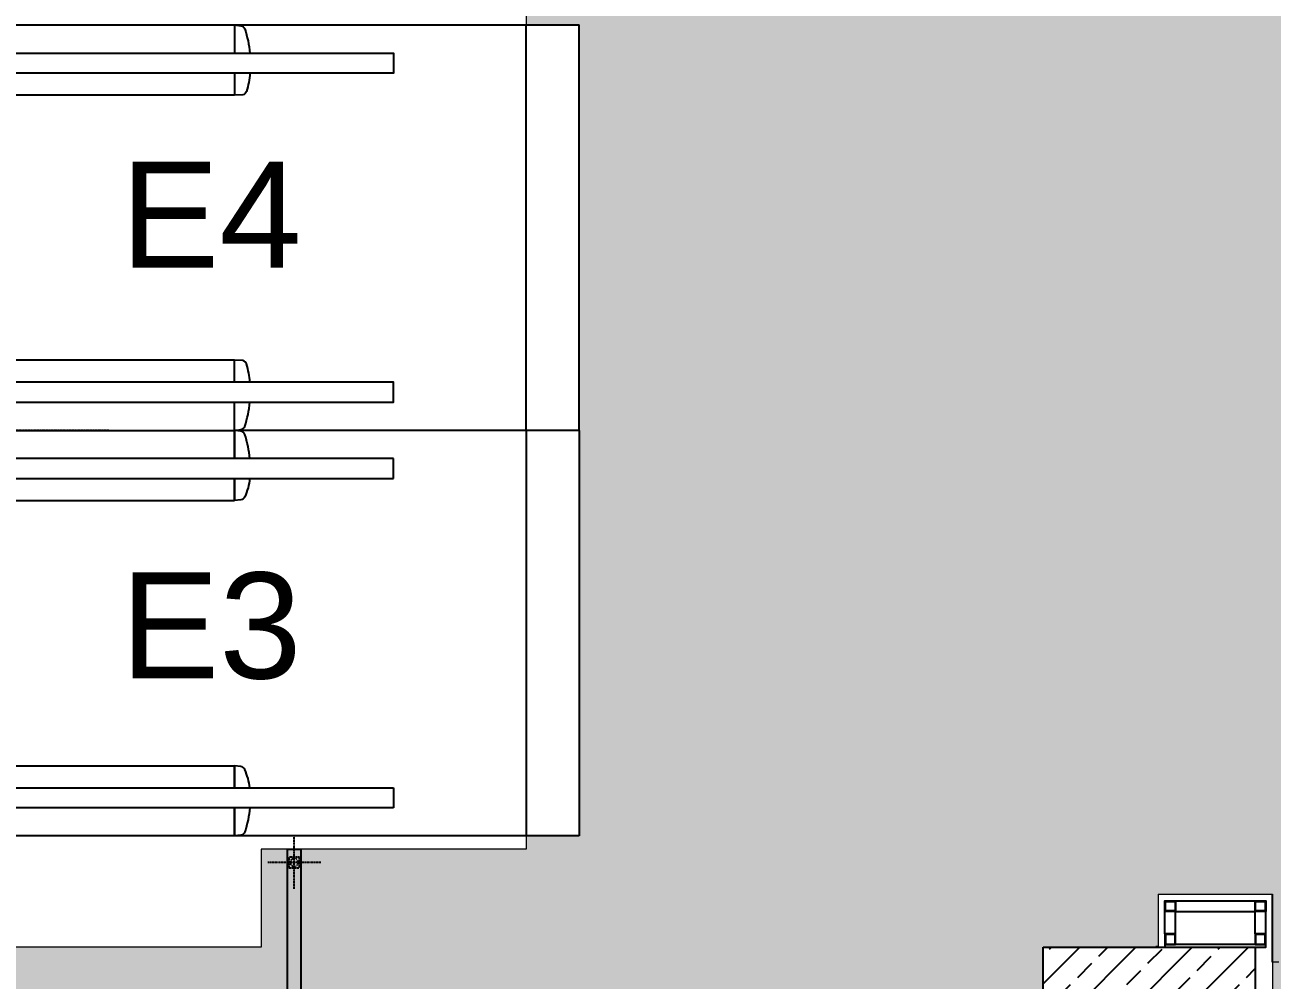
# Model space of a CAD drawing. Header units: metres. Extents: x -11920 to 1298, y -8631 to 433.
# Drawn here: x -2142.5 to -1672, y -8318.3 to -7957.9 of the extents above; entities that cross this region are included whole.
import ezdxf
from ezdxf.enums import TextEntityAlignment as Align

# ---------------------------------------------------------------- set-up
doc = ezdxf.new("R2010")
doc.units = ezdxf.units.M
doc.header["$LTSCALE"] = 0.01
doc.header["$MEASUREMENT"] = 0
for name, pattern in [('DASHDOT2', [0.5, 0.25, -0.125, 0, -0.125]), ('DOT2', [0.125, 0, -0.125]), ('HIDDEN2', [0.1875, 0.125, -0.0625])]:
    doc.linetypes.add(name, pattern=pattern)
doc.layers.get('0').update_dxf_attribs({"color": 30, "lineweight": 0})
for name, color, linetype, lineweight in [('Ag-040', 2, 'Continuous', 20), ('AG-Profile_Aluminium', 122, 'Continuous', 9), ('AG-Slab_Hole', 163, 'Continuous', 20), ('DOS-AG-Floor_PVC', 91, 'Continuous', 15)]:
    doc.layers.add(name, color=color, linetype=linetype, lineweight=lineweight)
for name, color, linetype in [('AG-ELEV-02', 152, 'Continuous'), ('AG-HANDRAIL', 20, 'Continuous'), ('AR-ESCALATOR', 3, 'Continuous'), ('AR-STEEL', 122, 'Continuous'), ('V-0_Hatch_Concrete', 252, 'Continuous'), ('V-2_Column', 160, 'Continuous')]:
    doc.layers.add(name, color=color, linetype=linetype)
doc.styles.add('ARIAL', font='arial.ttf', dxfattribs={"width": 0.9})

# ---------------------------------------------------------------- blocks, each defined once
blk = doc.blocks.new('150714_ARSA$0$KOLON 80X120')
at = {"layer": 'V-0_Hatch_Concrete'}
h = blk.add_hatch(dxfattribs=at)
h.set_pattern_fill('ANSI33', color=256, scale=60)
h.set_pattern_definition([(45, (-19036.79, -4512.143), (-10.606602, 10.606602), []), (45, (-19026.183, -4512.143), (-10.606602, 10.606602), [7.5, -3.75])])
h.paths.add_polyline_path([(0, 100), (80, 100), (80, 0), (0, 0)])
blk.add_lwpolyline([(0, 100), (80, 100), (80, 0), (0, 0), (0, 100)])
blk = doc.blocks.new('HNDR-PLN')
at = {"layer": 'AG-HANDRAIL', "linetype": 'DASHDOT2', "ltscale": 2}
for points in [[(0, -100), (0, 100)], [(-100, -0.3), (100, -0.3)]]:
    blk.add_lwpolyline(points, dxfattribs=at)
at = {"layer": 'AG-HANDRAIL', "color": 9, "linetype": 'HIDDEN2'}
blk.add_lwpolyline([(20, 19.7), (20, -20.3), (-20, -20.3), (-20, 19.7)], close=True, dxfattribs=at)
blk.add_circle((0, -0.3), 15, dxfattribs=at)
blk = doc.blocks.new('GVEST')
at = {"layer": 'AG-HANDRAIL', "ltscale": 0.3}
blk.add_lwpolyline([(-6250, -8609.6), (-6250, -7230), (-6200, -7230), (-6200, -8609.6)], close=True, dxfattribs=at)
at = {"layer": 'AG-Slab_Hole', "ltscale": 0.3}
for points in [[(-16000, -3700), (-6350, -3700), (-6350, -4070), (-5350, -4070), (-5350, -4120)], [(-5350, -7180), (-5350, -7230), (-6350, -7230), (-6350, -7600)], [(-6350, -7600), (-11000, -7600)]]:
    blk.add_lwpolyline(points, dxfattribs=at)
at = {"layer": 'AR-ESCALATOR'}
for p, q in [((-5350, -5650), (-5350, -4120)), ((-5150, -5650), (-5150, -4120))]:
    blk.add_line(p, q, dxfattribs=at)
at = {"layer": 'AR-ESCALATOR', "linetype": 'DOT2', "ltscale": 0.001}
blk.add_line((-10602, -5650), (-6922.8, -5650), dxfattribs=at)
at = {"layer": 'AR-ESCALATOR', "color": 140}
for p, q in [((-5350, -5650), (-5350, -7180)), ((-5150, -5650), (-5150, -7180))]:
    blk.add_line(p, q, dxfattribs=at)
at = {"layer": 'AR-ESCALATOR'}
for points in [[(-11719.2, -4120), (-6450.1, -4120), (-6426, -4123.3, -0.286419), (-6411.6, -4134.8, -0.056277), (-6392.3, -4226.5)], [(-6391.9, -4301.5, -0.048643), (-6405.1, -4371, -0.290108), (-6419.2, -4383.3), (-6450.1, -4385), (-11525.7, -4385)], [(-6391.9, -5468.5, 0.048643), (-6405.1, -5399, 0.290108), (-6419.2, -5386.7), (-6450.1, -5385), (-10795.5, -5385)], [(-10595.5, -5650), (-6450.1, -5650), (-6426, -5646.7, 0.286419), (-6411.6, -5635.2, 0.056277), (-6392.3, -5543.5)]]:
    blk.add_lwpolyline(points, format="xyb", dxfattribs=at)
for points in [[(-6450.1, -4120), (-6450.1, -4226.5)], [(-6450.1, -4120), (-5150, -4120)], [(-11641.4, -4226.5), (-5850, -4226.5), (-5850, -4301.5), (-11586.6, -4301.5)], [(-6450.1, -4301.5), (-6450.1, -4385)], [(-6450.1, -5468.5), (-6450.1, -5385)], [(-10679.7, -5543.5), (-5850, -5543.5), (-5850, -5468.5), (-10734.5, -5468.5)], [(-6450.1, -5650), (-6450.1, -5543.5)], [(-5150, -5650), (-6450.1, -5650)]]:
    blk.add_lwpolyline(points, dxfattribs=at)
at = {"layer": 'AR-ESCALATOR', "linetype": 'DOT2', "ltscale": 0.001}
blk.add_lwpolyline([(-6922.8, -5650), (-10602, -5650)], dxfattribs=at)
at = {"layer": 'AR-ESCALATOR', "color": 140}
for points in [[(-6450.1, -5756.5), (-6450.1, -5650)], [(-5850, -5756.5), (-15950, -5756.5)], [(-5850, -5831.5), (-5850, -5756.5)], [(-15950, -5831.5), (-5850, -5831.5)], [(-6450.1, -5915), (-6450.1, -5831.5)], [(-6450.1, -5831.5), (-6450.1, -5915)], [(-15950, -5915), (-6450.1, -5915)], [(-15950, -6915), (-6450.1, -6915)], [(-6450.1, -6915), (-6450.1, -6998.5)], [(-6450.1, -6998.5), (-6450.1, -6915)], [(-15950, -6998.5), (-5850, -6998.5)], [(-5850, -6998.5), (-5850, -7073.5)], [(-5850, -7073.5), (-15950, -7073.5)], [(-6450.1, -7073.5), (-6450.1, -7180)], [(-5150, -7180), (-15950, -7180)]]:
    blk.add_lwpolyline(points, dxfattribs=at)
for points in [[(-6392.3, -5756.5, 0.056277), (-6411.6, -5664.8, 0.286419), (-6426, -5653.3), (-6450.1, -5650), (-6450.1, -5756.5)], [(-6392.3, -5831.5, -0.07391), (-6411.6, -5900.2, -0.286419), (-6426, -5911.7), (-6450.1, -5915), (-6450.1, -5831.5)], [(-6392.3, -6998.5, 0.07391), (-6411.6, -6929.8, 0.286419), (-6426, -6918.3), (-6450.1, -6915), (-6450.1, -6998.5)], [(-6392.3, -7073.5, -0.056277), (-6411.6, -7165.2, -0.286419), (-6426, -7176.7), (-6450.1, -7180), (-6450.1, -7073.5)]]:
    blk.add_lwpolyline(points, format="xyb", dxfattribs=at)
at = {"xscale": -1}
blk.add_blockref('HNDR-PLN', (-6225, -7280), dxfattribs=at)
blk = doc.blocks.new('A$C0D064DF4')
at = {"layer": 'AG-Profile_Aluminium'}
for points in [[(435, 200), (435, 3), (426, 3), (426, 2), (436, 2), (436, 199)], [(435, 200), (865, 200)], [(864, 199), (436, 199)], [(889.5, -56.6), (864, -56.6), (864, 199)]]:
    blk.add_lwpolyline(points, dxfattribs=at)
blk = doc.blocks.new('A$C671812AB')
at = {"layer": 'AG-ELEV-02'}
for p, q in [((7888.9, -2098.5), (7888.9, -2013.5)), ((7928.9, -2098.5), (7928.9, -2013.5)), ((8228.9, -2098.5), (8228.9, -2013.5)), ((8268.9, -2098.5), (8268.9, -2013.5))]:
    blk.add_line(p, q, dxfattribs=at)
for points in [[(7928.9, -1973.5), (8228.9, -1973.5)], [(7928.9, -2013.5), (8228.9, -2013.5)]]:
    blk.add_lwpolyline(points, dxfattribs=at)
blk.add_lwpolyline([(7888.9, -2148.5), (8268.9, -2148.5), (8268.9, -2138.5), (7888.9, -2138.5)], close=True, dxfattribs=at)
at = {"layer": 'AR-STEEL'}
for points in [[(7928.9, -2013.5), (7888.9, -2013.5), (7888.9, -1973.5), (7928.9, -1973.5)], [(7926.9, -2011.5), (7890.9, -2011.5), (7890.9, -1975.5), (7926.9, -1975.5)], [(8268.9, -2013.5), (8228.9, -2013.5), (8228.9, -1973.5), (8268.9, -1973.5)], [(8266.9, -2011.5), (8230.9, -2011.5), (8230.9, -1975.5), (8266.9, -1975.5)], [(7888.9, -2138.5), (7928.9, -2138.5), (7928.9, -2098.5), (7888.9, -2098.5)], [(7890.9, -2136.5), (7926.9, -2136.5), (7926.9, -2100.5), (7890.9, -2100.5)], [(8228.9, -2138.5), (8268.9, -2138.5), (8268.9, -2098.5), (8228.9, -2098.5)], [(8230.9, -2136.5), (8266.9, -2136.5), (8266.9, -2100.5), (8230.9, -2100.5)]]:
    blk.add_lwpolyline(points, close=True, dxfattribs=at)
blk.add_blockref('A$C0D064DF4', (7428.9, -2148.5))

msp = doc.modelspace()

# ---------------------------------------------------------------- hatches: boundary and pattern name
at = {"layer": 'DOS-AG-Floor_PVC'}
h = msp.add_hatch(dxfattribs=at)
h.set_pattern_fill('CROSS', color=256, scale=100, style=0)
h.set_pattern_definition([(0, (-1930.435, -7585.879), (25, 25), [12.5, -37.5]), (90, (-1924.185, -7592.129), (-25, 25), [12.5, -37.5])])
h.paths.add_polyline_path([(-1178.93, -8368.12), (-1178.93, -8568.12), (-1628.93, -8568.12), (-1628.93, -8368.12)], flags=16)
edge = h.paths.add_edge_path()
edge.add_line((-1671.93, -8624.41), (-1134.91, -8624.41))
edge.add_line((-1134.91, -8624.41), (-1134.83, -8285.98))
edge.add_line((-1134.83, -8285.98), (-1134.83, -8285.88))
edge.add_line((-1134.83, -8285.88), (-1091.93, -8285.88))
edge.add_line((-1091.93, -8285.88), (-1091.93, -8406.82))
edge.add_arc((-1090.05, -8155.21), 251.62, 269.5712, 359.8465)
edge.add_line((-838.44, -8155.88), (-838.44, -7585.88))
edge.add_line((-838.44, -7585.88), (-1930.44, -7585.88))
edge.add_line((-1930.44, -7585.88), (-1930.44, -7174.88))
edge.add_line((-1930.44, -7174.88), (-1911.51, -7174.88))
edge.add_line((-1911.51, -7174.88), (-1911.44, -7174.88))
edge.add_line((-1911.44, -7174.88), (-1911.44, -7084.88))
edge.add_line((-1911.44, -7084.88), (-1930.44, -7084.88))
edge.add_line((-1930.44, -7084.88), (-1930.44, -6982.88))
edge.add_line((-1930.44, -6982.88), (-1911.44, -6982.88))
edge.add_line((-1911.44, -6982.88), (-1911.44, -6872.88))
edge.add_line((-1911.44, -6872.88), (-1930.44, -6872.88))
edge.add_line((-1930.44, -6872.88), (-1930.44, -6822.88))
edge.add_line((-1930.44, -6822.88), (-1911.44, -6822.88))
edge.add_line((-1911.44, -6822.88), (-1911.44, -6732.88))
edge.add_line((-1911.44, -6732.88), (-1930.44, -6732.88))
edge.add_line((-1930.44, -6732.88), (-1930.44, -6625.88))
edge.add_line((-1930.44, -6625.88), (-1584.44, -6625.88))
edge.add_line((-1584.44, -6625.88), (-1584.44, -6467.88))
edge.add_line((-1584.44, -6467.88), (-2135.44, -6467.88))
edge.add_line((-2135.44, -6467.88), (-2135.44, -7500.88))
edge.add_line((-2135.44, -7500.88), (-3578.44, -7500.88))
edge.add_line((-3578.44, -7500.88), (-3578.44, -7460.88))
edge.add_line((-3578.44, -7460.88), (-3848.44, -7460.88))
edge.add_line((-3848.44, -7460.88), (-3848.44, -7500.88))
edge.add_line((-3848.44, -7500.88), (-4013.44, -7500.88))
edge.add_line((-4013.44, -7500.88), (-4013.44, -7460.88))
edge.add_line((-4013.44, -7460.88), (-4283.44, -7460.88))
edge.add_line((-4283.44, -7460.88), (-4283.44, -7500.88))
edge.add_line((-4283.44, -7500.88), (-4341.44, -7500.88))
edge.add_line((-4341.44, -7500.88), (-4341.44, -8015.88))
edge.add_line((-4341.44, -8015.88), (-4198.44, -8015.88))
edge.add_line((-4198.44, -8015.88), (-4198.44, -8095.88))
edge.add_line((-4198.44, -8095.88), (-4278.44, -8095.88))
edge.add_line((-4278.44, -8095.88), (-4278.44, -8305.88))
edge.add_line((-4278.44, -8305.88), (-4198.44, -8305.88))
edge.add_line((-4198.44, -8305.88), (-4198.44, -8400.88))
edge.add_line((-4198.44, -8400.88), (-3438.44, -8400.88))
edge.add_line((-3438.44, -8400.88), (-3438.44, -8305.88))
edge.add_line((-3438.44, -8305.88), (-3358.44, -8305.88))
edge.add_line((-3358.44, -8305.88), (-3358.44, -8400.88))
edge.add_line((-3358.44, -8400.88), (-2764.38, -8400.88))
edge.add_line((-2764.38, -8400.88), (-2764.38, -8385.41))
edge.add_line((-2764.38, -8385.41), (-2598.44, -8385.41))
edge.add_line((-2598.44, -8385.41), (-2598.44, -8306.21))
edge.add_line((-2598.44, -8306.21), (-3018.44, -8305.88))
edge.add_line((-3018.44, -8305.88), (-3018.44, -8115.88))
edge.add_line((-3018.44, -8115.88), (-3118.44, -8115.88))
edge.add_line((-3118.44, -8115.88), (-3118.44, -8110.88))
edge.add_line((-3118.44, -8110.88), (-3138.44, -8110.88))
edge.add_line((-3138.44, -8110.88), (-3138.44, -7957.88))
edge.add_line((-3138.44, -7957.88), (-3118.44, -7957.88))
edge.add_line((-3118.44, -7957.88), (-3118.44, -7952.88))
edge.add_line((-3118.44, -7952.88), (-3018.44, -7952.88))
edge.add_line((-3018.44, -7952.88), (-3018.44, -7915.88))
edge.add_line((-3018.44, -7915.88), (-2053.44, -7915.88))
edge.add_line((-2053.44, -7915.88), (-2053.44, -7952.88))
edge.add_line((-2053.44, -7952.88), (-1953.44, -7952.88))
edge.add_line((-1953.44, -7952.88), (-1953.44, -7957.88))
edge.add_line((-1953.44, -7957.88), (-1933.44, -7957.88))
edge.add_line((-1933.44, -7957.88), (-1933.44, -8263.88))
edge.add_line((-1933.44, -8263.88), (-1953.44, -8263.88))
edge.add_line((-1953.44, -8263.88), (-1953.44, -8268.88))
edge.add_line((-1953.44, -8268.88), (-2053.44, -8268.88))
edge.add_line((-2053.44, -8268.88), (-2053.44, -8305.88))
edge.add_line((-2053.44, -8305.88), (-2518.44, -8305.88))
edge.add_line((-2518.44, -8305.88), (-2518.44, -8385.51))
edge.add_line((-2518.44, -8385.51), (-2142.49, -8385.41))
edge.add_line((-2142.49, -8385.41), (-2142.49, -8406.48))
edge.add_line((-2142.49, -8406.48), (-2139.59, -8406.48))
edge.add_line((-2139.59, -8406.48), (-2139.59, -8406.82))
edge.add_line((-2139.59, -8406.82), (-2135.93, -8400.88))
edge.add_line((-2135.93, -8400.88), (-1758.44, -8400.88))
edge.add_line((-1758.44, -8400.88), (-1758.44, -8305.88))
edge.add_line((-1758.44, -8305.88), (-1714.93, -8305.88))
edge.add_line((-1714.93, -8305.88), (-1714.93, -8285.88))
edge.add_line((-1714.93, -8285.88), (-1671.93, -8285.88))
edge.add_line((-1671.93, -8285.88), (-1671.93, -8624.41))

# ---------------------------------------------------------------- linework, layer by layer
msp.add_lwpolyline([(-2518.44, -8385.51), (-2142.49, -8385.41), (-2142.49, -8406.48), (-2139.59, -8406.48), (-2139.59, -8406.82), (-2135.93, -8400.88), (-1758.44, -8400.88), (-1758.44, -8305.88), (-1714.93, -8305.88), (-1714.93, -8285.88), (-1671.93, -8285.88), (-1671.93, -8624.41), (-1134.93, -8624.41), (-1134.93, -8285.98), (-1134.93, -8285.88), (-1091.93, -8285.88), (-1091.93, -8406.82, 0.415622), (-838.44, -8155.88), (-838.44, -7585.88), (-1930.44, -7585.88), (-1930.44, -7174.88)], format="xyb", dxfattribs=at)
msp.add_lwpolyline([(-3018.44, -7915.88), (-2053.44, -7915.88), (-2053.44, -7952.88), (-1953.44, -7952.88), (-1953.44, -7957.88), (-1933.44, -7957.88), (-1933.44, -8263.88), (-1953.44, -8263.88), (-1953.44, -8268.88), (-2053.44, -8268.88), (-2053.44, -8305.88), (-2518.44, -8305.88)], dxfattribs=at)

# ---------------------------------------------------------------- block references
at = {"xscale": 0.1, "yscale": 0.1, "zscale": 0.1}
msp.add_blockref('A$C671812AB', (-2501.33, -8091.02), dxfattribs=at)
at = {"layer": 'AR-ESCALATOR', "xscale": 0.1, "yscale": 0.1, "zscale": 0.1}
msp.add_blockref('GVEST', (-1418.44, -7545.88), dxfattribs=at)
at = {"layer": 'V-2_Column', "lineweight": -2, "transparency": 33554610}
msp.add_blockref('150714_ARSA$0$KOLON 80X120', (-1758.44, -8405.88), dxfattribs=at)

# ---------------------------------------------------------------- texts
at = {"layer": 'Ag-040', "style": 'ARIAL'}
for s, p in [('E4', (-2072.32, -8029.46)), ('E3', (-2072.32, -8184.48))]:
    msp.add_text(s, height=40, dxfattribs=at).set_placement(p, align=Align.MIDDLE_CENTER)

doc.saveas('drawing.dxf')
